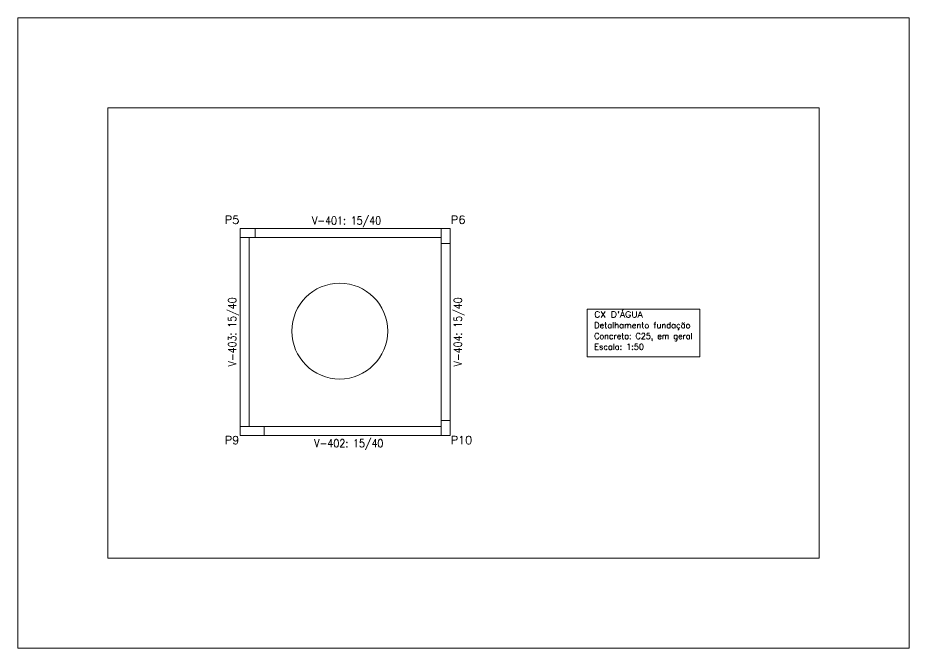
# Model space of a CAD drawing. Header units: millimetres. Extents: x 0 to 376, y 0 to 134.
# Drawn here: x 88.39 to 118.09, y 0 to 21 of the extents above; entities that cross this region are included whole.
import ezdxf
from ezdxf.enums import TextEntityAlignment as Align

# ---------------------------------------------------------------- set-up
doc = ezdxf.new("R2010")
doc.units = ezdxf.units.MM
for name, color, linetype, lineweight in [('CSM_CIRCULO', 1, 'Continuous', 0), ('PILAR_BETAO', 2, 'Continuous', 9), ('PILAR_REF', 3, 'Continuous', 15), ('QUAD_BORDA', 1, 'Continuous', 20), ('QUAD_LIMITES', 2, 'Continuous', 0), ('TABELAS', 1, 'Continuous', 9), ('VIG_DIM_VIGAS', 3, 'Continuous', 15), ('VIG_FACES', 5, 'Continuous', 9)]:
    doc.layers.add(name, color=color, linetype=linetype, lineweight=lineweight)
doc.styles.add('CYPETXT', font='romans__.ttf', dxfattribs={"height": 0.2})

msp = doc.modelspace()

# ---------------------------------------------------------------- linework, layer by layer
at = {"layer": 'CSM_CIRCULO', "lineweight": 9}
msp.add_circle((99.1177, 10.5629), 1.5961, dxfattribs=at)
at = {"layer": 'PILAR_BETAO'}
for points in [[(95.7943, 13.685), (96.2943, 13.685), (96.2943, 13.985), (95.7943, 13.985), (95.7943, 13.685)], [(102.4943, 13.485), (102.7943, 13.485), (102.7943, 13.985), (102.4943, 13.985), (102.4943, 13.485)], [(102.4943, 7.085), (102.7943, 7.085), (102.7943, 7.585), (102.4943, 7.585), (102.4943, 7.085)], [(95.7943, 7.085), (96.5943, 7.085), (96.5943, 7.385), (95.7943, 7.385), (95.7943, 7.085)]]:
    msp.add_lwpolyline(points, close=True, dxfattribs=at)
at = {"layer": 'QUAD_BORDA'}
msp.add_lwpolyline([(91.3905, 3), (115.0905, 3), (115.0905, 18), (91.3905, 18), (91.3905, 3)], close=True, dxfattribs=at)
at = {"layer": 'QUAD_LIMITES'}
msp.add_lwpolyline([(88.3905, 0), (118.0905, 0), (118.0905, 21), (88.3905, 21), (88.3905, 0)], close=True, dxfattribs=at)
at = {"layer": 'TABELAS'}
msp.add_lwpolyline([(107.3556, 9.705), (111.1146, 9.705), (111.1146, 11.295), (107.3556, 11.295), (107.3556, 9.705)], close=True, dxfattribs=at)
at = {"layer": 'VIG_FACES'}
for p, q in [((96.2943, 13.985), (102.4943, 13.985)), ((95.7943, 7.385), (95.7943, 13.685)), ((96.0943, 7.385), (96.0943, 13.685)), ((96.2943, 13.685), (102.4943, 13.685)), ((102.4943, 7.585), (102.4943, 13.485)), ((102.7943, 7.585), (102.7943, 13.485)), ((96.5943, 7.385), (102.4943, 7.385)), ((96.5943, 7.085), (102.4943, 7.085))]:
    msp.add_line(p, q, dxfattribs=at)

# ---------------------------------------------------------------- texts
at = {"layer": 'PILAR_REF', "style": 'CYPETXT'}
for s, width, p, p2 in [('P5', 0.935124, (95.2823, 14.1383), (95.7743, 14.1383)), ('P6', 0.935124, (102.8143, 14.1383), (103.3063, 14.1383)), ('P9', 0.935124, (95.2823, 6.7983), (95.7743, 6.7983)), ('P10', 0.91451, (102.8143, 6.7983), (103.5303, 6.7983))]:
    msp.add_text(s, height=0.26667, dxfattribs=dict(at, width=width)).set_placement(p, p2, align=Align.FIT)
at = {"layer": 'TABELAS', "style": 'CYPETXT'}
for s, width, p, p2 in [("CX D'ÁGUA", 0.956958, (107.5956, 11.02), (109.2186, 11.02)), ('Detalhamento fundação', 0.876565, (107.5956, 10.66), (110.8026, 10.66)), ('Concreto: C25, em geral', 0.816403, (107.5956, 10.3), (110.8746, 10.3)), ('Escala: 1:50', 0.85322, (107.5956, 9.94), (109.2546, 9.94))]:
    msp.add_text(s, height=0.2, dxfattribs=dict(at, width=width)).set_placement(p, p2, align=Align.FIT)
at = {"layer": 'VIG_DIM_VIGAS', "style": 'CYPETXT', "width": 0.756899}
for s, p, p2 in [('V-401: 15/40', (98.1923, 14.1117), (100.4963, 14.1117)), ('V-402: 15/40', (98.2673, 6.6917), (100.5713, 6.6917))]:
    msp.add_text(s, height=0.266667, dxfattribs=at).set_placement(p, p2, align=Align.FIT)
for s, p, p2 in [('V-403: 15/40', (95.6677, 9.383), (95.6677, 11.687)), ('V-404: 15/40', (103.1877, 9.383), (103.1877, 11.687))]:
    msp.add_text(s, height=0.266667, rotation=90, dxfattribs=at).set_placement(p, p2, align=Align.FIT)

doc.saveas('drawing.dxf')
